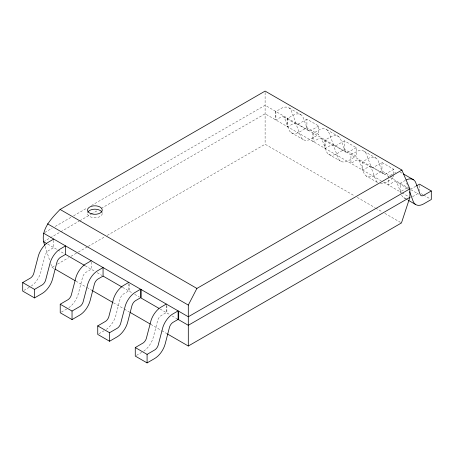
<?xml version="1.0" encoding="UTF-8"?>
<svg xmlns="http://www.w3.org/2000/svg" width="454" height="454" viewBox="0 0 454 454"><rect width="100%" height="100%" fill="white"/><g stroke="black" fill="none" stroke-linecap="round" stroke-linejoin="round"><path stroke-width="0.34" stroke-dasharray="2.27 1.7" d="M44.759 232.471L52.125 228.22M55.189 226.45L71.147 217.233M73.605 215.82L87.111 208.023M91.407 205.543L265.108 105.254L388.459 176.47L393.618 173.49M43.527 241.71L49.668 238.168M50.28 237.811L60.104 232.142M60.717 231.79L79.127 221.155M79.745 220.803L90.789 214.424M91.407 214.072L97.542 210.525M101.225 208.403L265.108 113.784L381.116 180.76M306.915 119.158L299.01 123.687A5.499 3.178 -60 0 1 295.894 122.943L291.105 110.197A16.009 9.245 -60 0 0 282.025 107.995L275.89 111.48L275.89 120.009L280.861 117.138A5.55 3.206 -60 0 1 284.567 118.034L288.778 129.492A15.958 9.216 -60 0 0 299.407 132.018L306.915 127.688L318.731 134.509L318.731 125.979L306.915 119.158L306.915 127.688M50.842 263.933L51.955 267.298L55.025 265.522M57.482 264.109L68.537 257.724M70.994 256.306L77.753 252.401M78.366 252.049L87.582 246.726M88.195 246.374L104.778 236.801M107.235 235.382L265.108 144.236L354.778 196.003M23.852 290.429L29.629 287.093M318.731 125.979L310.831 130.508A5.499 3.178 -60 0 1 307.716 129.77L302.926 117.018A16.009 9.245 -60 0 0 293.84 114.822L287.711 118.307L287.711 126.831L292.682 123.965A5.55 3.206 -60 0 1 296.383 124.861L300.593 136.314A15.958 9.216 -60 0 0 311.228 138.845L318.731 134.509M344.438 140.819L336.533 145.348A5.499 3.178 -60 0 1 333.418 144.61L328.628 131.859A16.009 9.245 -60 0 0 319.548 129.662L313.413 133.147L313.413 141.676L318.385 138.805A5.55 3.206 -60 0 1 322.09 139.701L326.301 151.159A15.958 9.216 -60 0 0 336.93 153.685L344.438 149.349L356.254 156.176L356.254 147.646L344.438 140.819L344.438 149.349M61.375 312.091L67.152 308.76M356.254 147.646L348.354 152.169A5.499 3.178 -60 0 1 345.239 151.432L340.449 138.68A16.009 9.245 -60 0 0 331.363 136.484L325.234 139.968L325.234 148.498L330.206 145.626A5.55 3.206 -60 0 1 333.906 146.523L338.116 157.981A15.958 9.216 -60 0 0 348.751 160.506L356.254 156.176M393.777 173.899L393.777 169.308L381.962 162.487L374.056 167.01A5.499 3.178 -60 0 1 370.941 166.272L366.151 153.52A16.009 9.245 -60 0 0 357.071 151.324L350.936 154.808L350.936 163.338L355.908 160.466A5.55 3.206 -60 0 1 359.613 161.363L363.819 172.821A15.958 9.216 -60 0 0 374.454 175.346L381.962 171.016L390.23 175.789M98.898 333.752L104.097 330.756M393.777 169.308L385.877 173.837A5.499 3.178 -60 0 1 382.762 173.093L377.972 160.347A16.009 9.245 -60 0 0 368.886 158.145L362.757 161.63L362.757 170.159L367.729 167.288A5.55 3.206 -60 0 1 371.429 168.184L375.64 179.642A15.958 9.216 -60 0 0 378.023 182.797L366.208 175.97M393.777 174.557L393.777 177.837L386.275 182.167A15.958 9.216 -60 0 1 379.765 183.541M405.439 180.317L400.275 183.297L400.275 191.826L405.246 188.955A5.55 3.206 -60 0 1 408.123 188.745L396.308 181.918M415.824 186.259L411.579 188.677A5.499 3.178 -60 0 1 410.802 188.938M136.421 355.42L141.62 352.418M412.555 196.678L419.485 192.678M289.158 107.99L300.979 114.811M326.681 129.651L338.502 136.478M364.204 151.318L376.026 158.14M390.82 176.129L393.777 177.837M421.255 193.699L423.026 194.726M423.616 195.067L430.12 198.818M390.23 177.497L408.679 188.143M296.564 123.692L308.385 130.519M334.087 145.359L345.908 152.181M371.61 167.021L383.431 173.842M410.91 189.71L418.588 194.142M283.739 116.928L295.56 123.749M321.262 138.589L333.083 145.416M358.785 160.256L370.6 167.078M383.562 182.173L401.478 192.519M402.079 192.865L409.281 197.019M291.162 132.647L302.983 139.469M328.685 154.309L340.506 161.13M403.731 197.638L405.501 198.659M406.092 199L407.868 200.021M357.236 197.422L375.049 207.705M375.662 208.063L382.416 211.961M384.873 213.38L400.842 222.602M47.727 244.133L57.266 249.643M57.857 249.984L64.95 254.075M85.125 265.726L94.79 271.305M97.156 272.672L101.883 275.402M122.631 287.382L132.313 292.972M134.679 294.334L139.406 297.064M160.148 309.043L169.836 314.633M172.202 315.995L176.929 318.725M51.955 267.298L54.406 268.717M75.903 281.128L86.345 287.155M86.964 287.513L91.873 290.344M113.369 302.756L123.811 308.788M124.424 309.14L129.339 311.977M150.836 324.389L161.278 330.416M161.891 330.773L166.805 333.611M408.248 187.457L408.464 187.933A5.499 3.178 -60 0 0 408.657 188.228M406.614 183.007L408.015 186.821M400.876 193.211L397.136 183.024A5.55 3.206 -60 0 0 393.431 182.128L388.459 184.999L388.459 176.47M45.082 246.426L49.957 261.237M419.485 185.459L419.485 190.708M381.962 162.487L381.962 171.016M324.638 139.628L324.638 148.157M312.823 132.806L312.823 141.33M287.121 117.961L287.121 126.49M275.3 111.139L275.3 119.669M265.108 92.508L265.108 144.236M166.879 305.712L166.879 312.925M166.289 305.372L166.289 312.585L161.318 315.456A5.55 3.206 -60 0 0 157.617 320.632L153.407 336.947A15.958 9.216 -60 0 1 142.772 351.754M129.362 284.045L129.362 291.264M128.766 283.705L128.766 290.923L123.794 293.795A5.55 3.206 -60 0 0 120.094 298.965L115.883 315.286A15.958 9.216 -60 0 1 106.406 329.354M91.243 262.043L91.243 269.262L86.271 272.128A5.55 3.206 -60 0 0 82.571 277.303L78.36 293.619A15.958 9.216 -60 0 1 68.883 307.687M53.725 240.382L53.725 247.595L48.754 250.466A5.55 3.206 -60 0 0 45.048 255.642L40.837 271.957A15.958 9.216 -60 0 1 31.36 286.026M102.286 213.465A7.395 4.268 0 0 1 94.892 217.733A7.395 4.268 0 0 1 87.491 213.465M399.98 172.219A16.009 9.245 -60 0 1 402.477 173.581M394.594 172.991A16.009 9.245 -60 0 1 395.74 172.531M406.449 198.529A15.958 9.216 -60 0 1 401.342 194.482"/><path stroke-width="0.68" d="M44.64 245.075C39.129 231.018 51.103 218.68 60.098 209.453L265.108 91.095L401.909 170.074L409.877 188.841L409.877 197.365L401.455 222.954L188.302 346.016L167.418 333.962M188.302 346.016L188.302 305.082L196.9 288.438L401.909 170.074M53.725 239.065L47.591 242.663A16.009 9.245 -60 0 0 38.505 255.352L33.715 273.631A5.499 3.178 -60 0 1 30.6 277.967L22.7 282.564L22.7 291.093L34.515 297.915L42.023 293.585A15.958 9.216 -60 0 0 52.658 278.779L56.864 262.463A5.55 3.206 -60 0 1 60.569 257.287L65.541 254.422L84.512 265.374M22.7 282.564L34.515 289.385L42.421 284.789A5.499 3.178 -60 0 0 45.536 280.453L50.326 262.174A16.009 9.245 -60 0 1 59.406 249.49L65.541 245.892L65.541 254.422M91.243 260.732L85.114 264.33A16.009 9.245 -60 0 0 76.028 277.014L71.238 295.293A5.499 3.178 -60 0 1 68.123 299.629L60.223 304.225L60.223 312.755L72.038 319.582L79.546 315.246A15.958 9.216 -60 0 0 90.181 300.446L94.387 284.125A5.55 3.206 -60 0 1 98.092 278.955L103.064 276.083L122.018 287.024M60.223 304.225L72.038 311.052L79.944 306.456A5.499 3.178 -60 0 0 83.059 302.12L87.849 283.835A16.009 9.245 -60 0 1 96.929 271.151L103.064 267.554L103.064 276.083M128.766 282.394L122.637 285.992A16.009 9.245 -60 0 0 113.551 298.675L108.761 316.96A5.499 3.178 -60 0 1 105.646 321.296L97.746 325.893L97.746 334.422L109.562 341.243L117.07 336.913A15.958 9.216 -60 0 0 127.699 322.107L131.91 305.792A5.55 3.206 -60 0 1 135.615 300.616L140.587 297.745L140.587 289.215L134.452 292.819A16.009 9.245 -60 0 0 125.372 305.502L120.582 323.781A5.499 3.178 -60 0 1 117.467 328.117L109.562 332.714L97.746 325.893M166.289 304.055L160.16 307.659A16.009 9.245 -60 0 0 151.074 320.342L146.284 338.622A5.499 3.178 -60 0 1 143.169 342.957L135.269 347.554L135.269 356.084L147.085 362.905L154.593 358.575A15.958 9.216 -60 0 0 165.222 343.769L169.433 327.453A5.55 3.206 -60 0 1 173.139 322.278L178.11 319.412L178.11 310.882L171.975 314.48A16.009 9.245 -60 0 0 162.895 327.164L158.106 345.443A5.499 3.178 -60 0 1 154.99 349.779L147.085 354.381L135.269 347.554M409.877 188.841L188.302 316.767L43.527 233.18M416.431 185.907L419.485 184.148L431.3 190.969L431.3 199.499L423.798 203.835A15.958 9.216 -60 0 1 413.163 201.309L409.656 191.758M409.877 197.365L188.302 325.297L177.52 319.066M431.3 190.969L423.4 195.498A5.499 3.178 -60 0 1 420.285 194.76L415.495 182.009A16.009 9.245 -60 0 0 406.409 179.812M403.504 174.001L413.549 179.801M408.458 200.367L415.546 204.459M60.098 209.453L196.9 288.438M47.517 223.799L188.302 305.082M43.527 241.71L46.529 243.44M158.923 308.334L141.177 298.085L141.177 289.556M55.025 269.069L75.29 280.771M92.491 290.702L112.757 302.404M129.952 312.329L150.223 324.031M178.7 311.223L178.7 319.752M147.085 354.381L147.085 362.905M109.562 332.714L109.562 341.243M72.038 311.052L72.038 319.582M34.515 289.385L34.515 297.915M87.747 212.358A7.395 4.268 0 0 1 94.892 209.192A7.395 4.268 0 0 1 102.031 212.358M91.192 213.749A7.395 4.268 0 0 0 102.286 210.054A7.395 4.268 0 0 0 91.192 206.354A7.395 4.268 0 0 0 91.192 213.749"/></g></svg>
